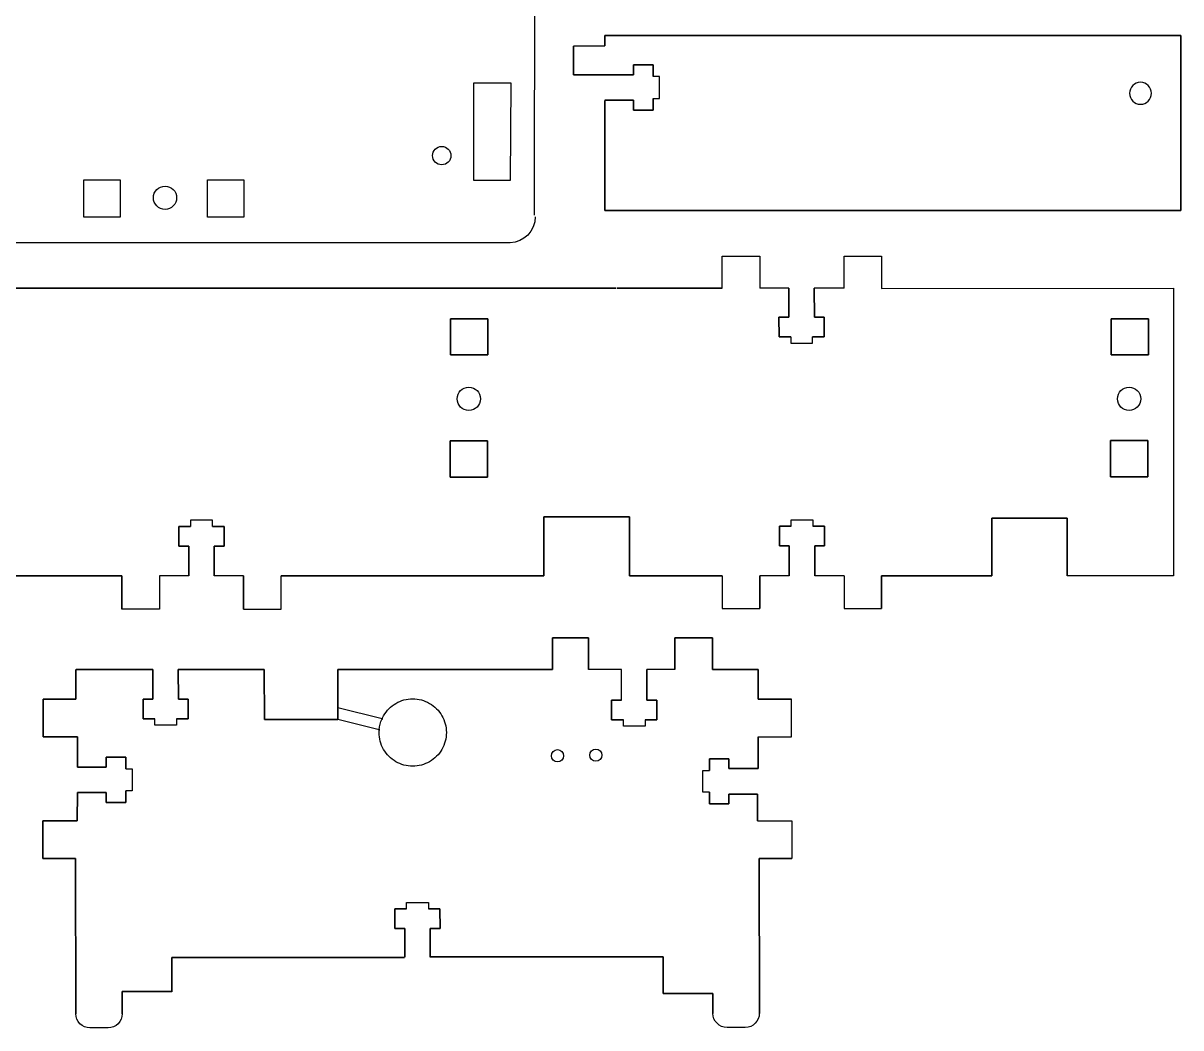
# Model space of a CAD drawing. Header units: inches. Extents: x 9 to 539, y -641 to -10.
# Drawn here: x 141.7 to 330.9, y -640.9 to -476.8 of the extents above; entities that cross this region are included whole.
import ezdxf

# ---------------------------------------------------------------- set-up
doc = ezdxf.new("R2010")
doc.units = ezdxf.units.IN
doc.header["$MEASUREMENT"] = 0
doc.layers.add('Layer 2', color=7, linetype='Continuous')

# ---------------------------------------------------------------- blocks, each defined once
blk = doc.blocks.new('block 6')
at = {"layer": 'Layer 2', "color": 250, "lineweight": 25, "true_color": 0x231f20}
for points in [[(103.42, -384.14), (103.42, -386.92)], [(151.66, -384.55), (157.58, -384.55)], [(151.66, -390.65), (151.66, -384.55)], [(157.58, -384.55), (157.58, -390.65)], [(171.84, -384.55), (177.76, -384.55)], [(171.84, -390.65), (171.84, -384.55)], [(177.76, -384.55), (177.76, -390.65)], [(157.58, -390.65), (151.66, -390.65)], [(177.76, -390.65), (171.84, -390.65)], [(215.25, -406.34), (215.32, -390.61)], [(215.32, -390.61), (221.32, -390.61)], [(221.32, -390.61), (221.25, -406.34)], [(107.41, -407.59), (107.41, -393.49)], [(107.41, -393.49), (113.41, -393.49)], [(113.41, -393.49), (113.41, -407.59)], [(221.25, -406.34), (215.25, -406.34)], [(113.41, -407.59), (107.41, -407.59)], [(21.38, -408.91), (17.29, -408.91)], [(59.46, -408.93), (17.29, -408.93)], [(99.17, -408.93), (59.64, -408.93)], [(17.51, -430.69), (17.51, -414.9)], [(17.51, -414.9), (23.35, -414.9)], [(23.35, -414.9), (23.35, -430.69)], [(23.35, -430.69), (17.51, -430.69)], [(17.51, -495.37), (17.51, -479.58)], [(17.51, -479.58), (23.35, -479.58)], [(23.35, -479.58), (23.35, -495.37)], [(107.41, -494.58), (107.41, -480.48)], [(107.41, -480.48), (113.41, -480.48)], [(113.41, -480.48), (113.41, -494.58)], [(215.38, -502.5), (215.38, -486.52)], [(215.38, -486.52), (221.42, -486.52)], [(221.42, -486.52), (221.35, -502.5)], [(23.35, -495.37), (17.51, -495.37)], [(113.41, -494.58), (107.41, -494.58)], [(53.56, -502.33), (59.48, -502.33)], [(53.56, -508.43), (53.56, -502.33)], [(59.48, -502.33), (59.48, -508.43)], [(73.74, -502.45), (79.66, -502.45)], [(73.74, -508.55), (73.74, -502.45)], [(79.66, -502.45), (79.66, -508.55)], [(151.69, -502.38), (157.61, -502.38)], [(151.69, -508.49), (151.69, -502.38)], [(157.61, -502.38), (157.61, -508.49)], [(171.87, -502.37), (177.79, -502.37)], [(171.87, -508.47), (171.87, -502.37)], [(177.79, -502.37), (177.79, -508.47)], [(221.35, -502.5), (215.38, -502.5)], [(59.48, -508.43), (53.56, -508.43)], [(79.66, -508.55), (73.74, -508.55)], [(157.61, -508.49), (151.69, -508.49)], [(177.79, -508.47), (171.87, -508.47)]]:
    blk.add_lwpolyline(points, dxfattribs=at)
for points, knots in [([(103.42, -385.28), (103.42, -384.15), (104.19, -381.28), (107.65, -381.1), (107.65, -381.1), (221.19, -381.1), (221.19, -381.1)], [0, 0, 0, 0, 1, 1, 1, 2, 2, 2, 2]), ([(221.19, -381.1), (223.53, -381.1), (225.42, -383), (225.42, -385.33), (225.42, -385.33), (225.23, -508.18), (225.23, -508.18)], [0, 0, 0, 0, 1, 1, 1, 2, 2, 2, 2]), ([(166.8, -387.48), (166.8, -386.43), (165.95, -385.58), (164.9, -385.58), (163.85, -385.58), (163, -386.43), (163, -387.48), (163, -388.53), (163.85, -389.38), (164.9, -389.38), (165.95, -389.38), (166.8, -388.53), (166.8, -387.48)], [0, 0, 0, 0, 1, 1, 1, 2, 2, 2, 3, 3, 3, 4, 4, 4, 4]), ([(17.29, -408.98), (14.95, -408.98), (13.05, -410.87), (13.05, -413.21), (13.05, -413.21), (13.05, -508.41), (13.05, -508.41)], [0, 0, 0, 0, 1, 1, 1, 2, 2, 2, 2]), ([(111.39, -446.48), (111.39, -445.43), (110.54, -444.58), (109.49, -444.58), (108.44, -444.58), (107.59, -445.43), (107.59, -446.48), (107.59, -447.53), (108.44, -448.38), (109.49, -448.38), (110.54, -448.38), (111.39, -447.53), (111.39, -446.48)], [0, 0, 0, 0, 1, 1, 1, 2, 2, 2, 3, 3, 3, 4, 4, 4, 4]), ([(220.29, -446.48), (220.29, -445.43), (219.44, -444.58), (218.39, -444.58), (217.34, -444.58), (216.49, -445.43), (216.49, -446.48), (216.49, -447.53), (217.34, -448.38), (218.39, -448.38), (219.44, -448.38), (220.29, -447.53), (220.29, -446.48)], [0, 0, 0, 0, 1, 1, 1, 2, 2, 2, 3, 3, 3, 4, 4, 4, 4]), ([(22.25, -455.14), (22.25, -454.09), (21.4, -453.24), (20.35, -453.24), (19.3, -453.24), (18.45, -454.09), (18.45, -455.14), (18.45, -456.19), (19.3, -457.04), (20.35, -457.04), (21.4, -457.04), (22.25, -456.19), (22.25, -455.14)], [0, 0, 0, 0, 1, 1, 1, 2, 2, 2, 3, 3, 3, 4, 4, 4, 4]), ([(68.7, -505.38), (68.7, -504.33), (67.85, -503.48), (66.8, -503.48), (65.75, -503.48), (64.9, -504.33), (64.9, -505.38), (64.9, -506.43), (65.75, -507.28), (66.8, -507.28), (67.85, -507.28), (68.7, -506.43), (68.7, -505.38)], [0, 0, 0, 0, 1, 1, 1, 2, 2, 2, 3, 3, 3, 4, 4, 4, 4]), ([(166.83, -505.31), (166.83, -504.26), (165.98, -503.41), (164.93, -503.41), (163.88, -503.41), (163.03, -504.26), (163.03, -505.31), (163.03, -506.36), (163.88, -507.21), (164.93, -507.21), (165.98, -507.21), (166.83, -506.36), (166.83, -505.31)], [0, 0, 0, 0, 1, 1, 1, 2, 2, 2, 3, 3, 3, 4, 4, 4, 4]), ([(225.42, -508.41), (225.42, -510.75), (223.53, -512.65), (221.31, -512.65), (221.31, -512.65), (99.25, -512.65), (99.25, -512.65), (99.25, -512.65), (99.07, -512.65), (99.07, -512.65), (99.07, -512.65), (17.41, -512.65), (17.41, -512.65), (14.95, -512.65), (13.05, -510.75), (13.05, -508.41)], [0, 0, 0, 0, 1, 1, 1, 2, 2, 2, 3, 3, 3, 4, 4, 4, 5, 5, 5, 5])]:
    blk.add_open_spline(points, degree=3, knots=knots, dxfattribs=at)
for points in [[(103.42, -385.28), (103.42, -385.28), (103.42, -404.67), (103.42, -404.67)], [(103.4, -404.62), (103.4, -405.76), (102.63, -408.62), (99.17, -408.8)], [(139.34, -436.73), (139.34, -434.58), (141.08, -432.84), (143.23, -432.84)], [(143.23, -432.84), (145.38, -432.84), (147.12, -434.58), (147.12, -436.73)], [(204.64, -436.73), (204.64, -434.58), (206.38, -432.84), (208.53, -432.84)], [(208.53, -432.84), (210.68, -432.84), (212.42, -434.58), (212.42, -436.73)], [(143.23, -440.62), (141.08, -440.62), (139.34, -438.88), (139.34, -436.73)], [(147.12, -436.73), (147.12, -438.88), (145.38, -440.62), (143.23, -440.62)], [(208.53, -440.62), (206.38, -440.62), (204.64, -438.88), (204.64, -436.73)], [(212.42, -436.73), (212.42, -438.88), (210.68, -440.62), (208.53, -440.62)], [(116.31, -498.43), (116.31, -497.61), (116.98, -496.93), (117.81, -496.93)], [(117.81, -496.93), (118.63, -496.93), (119.31, -497.61), (119.31, -498.43)], [(208.65, -498.43), (208.65, -497.61), (209.32, -496.93), (210.15, -496.93)], [(210.15, -496.93), (210.98, -496.93), (211.65, -497.61), (211.65, -498.43)], [(117.81, -499.93), (116.98, -499.93), (116.31, -499.26), (116.31, -498.43)], [(119.31, -498.43), (119.31, -499.26), (118.63, -499.93), (117.81, -499.93)], [(210.15, -499.93), (209.32, -499.93), (208.65, -499.26), (208.65, -498.43)], [(211.65, -498.43), (211.65, -499.26), (210.98, -499.93), (210.15, -499.93)]]:
    blk.add_open_spline(points, degree=3, dxfattribs=at)
blk = doc.blocks.new('block 85')
at = {"layer": 'Layer 2', "color": 250, "lineweight": 25, "true_color": 0x231f20}
blk.add_lwpolyline([(244.71, -489.08), (245.75, -489.08), (245.75, -487.36), (245.75, -485.53), (244.71, -485.53)], dxfattribs=at)
for points in [[(236.82, -480.49), (236.82, -480.49), (236.8, -478.79), (236.8, -478.79), (236.8, -478.79), (236.82, -480.49), (236.82, -480.49)], [(236.8, -478.79), (236.8, -478.79), (330.92, -478.79), (330.92, -478.79), (330.92, -478.79), (236.8, -478.79), (236.8, -478.79)], [(330.92, -478.79), (330.92, -478.79), (330.92, -487.76), (330.92, -487.76), (330.92, -487.76), (330.92, -478.79), (330.92, -478.79)], [(231.69, -480.54), (231.69, -480.54), (236.82, -480.49), (236.82, -480.49), (236.82, -480.49), (231.69, -480.54), (231.69, -480.54)], [(231.69, -485.22), (231.69, -485.22), (231.69, -480.54), (231.69, -480.54), (231.69, -480.54), (231.69, -485.22), (231.69, -485.22)], [(241.5, -483.62), (241.5, -483.62), (241.5, -485.23), (241.5, -485.23), (241.5, -485.23), (241.5, -483.62), (241.5, -483.62)], [(241.5, -483.62), (241.5, -483.62), (244.71, -483.62), (244.71, -483.62), (244.71, -483.62), (241.5, -483.62), (241.5, -483.62)], [(244.71, -483.62), (244.71, -483.62), (244.71, -485.53), (244.71, -485.53), (244.71, -485.53), (244.71, -483.62), (244.71, -483.62)], [(231.69, -485.22), (231.69, -485.22), (241.5, -485.23), (241.5, -485.23), (241.5, -485.23), (231.69, -485.22), (231.69, -485.22)], [(330.92, -487.41), (330.92, -487.41), (330.92, -507.38), (330.92, -507.38), (330.92, -507.38), (330.92, -487.41), (330.92, -487.41)], [(241.5, -489.39), (241.5, -489.39), (236.82, -489.39), (236.82, -489.39), (236.82, -489.39), (241.5, -489.39), (241.5, -489.39)], [(236.82, -507.38), (236.82, -507.38), (236.82, -489.4), (236.82, -489.4), (236.82, -489.4), (236.82, -507.38), (236.82, -507.38)], [(241.5, -489.39), (241.5, -489.39), (241.5, -491), (241.5, -491), (241.5, -491), (241.5, -489.39), (241.5, -489.39)], [(244.71, -489.08), (244.71, -489.08), (244.71, -491), (244.71, -491), (244.71, -491), (244.71, -489.08), (244.71, -489.08)], [(244.71, -491), (244.71, -491), (241.5, -491), (241.5, -491), (241.5, -491), (244.71, -491), (244.71, -491)], [(285.63, -507.38), (285.63, -507.38), (236.8, -507.38), (236.8, -507.38), (236.8, -507.38), (285.63, -507.38), (285.63, -507.38)], [(330.92, -507.38), (330.92, -507.38), (285.46, -507.38), (285.46, -507.38), (285.46, -507.38), (330.92, -507.38), (330.92, -507.38)]]:
    blk.add_open_spline(points, degree=3, knots=[0, 0, 0, 0, 1, 1, 1, 2, 2, 2, 2], dxfattribs=at)
for points in [[(324.32, -486.45), (323.33, -486.45), (322.52, -487.26), (322.52, -488.25)], [(326.12, -488.25), (326.12, -487.26), (325.32, -486.45), (324.32, -486.45)], [(322.52, -488.25), (322.52, -489.25), (323.33, -490.05), (324.32, -490.05)], [(324.32, -490.05), (325.32, -490.05), (326.12, -489.25), (326.12, -488.25)]]:
    blk.add_open_spline(points, degree=3, dxfattribs=at)
blk = doc.blocks.new('block 86')
at = {"layer": 'Layer 2', "color": 250, "lineweight": 25, "true_color": 0x231f20}
for points in [[(255.98, -520.1), (255.98, -514.84), (262.11, -514.84), (262.11, -520.1)], [(275.89, -520.1), (275.89, -514.84), (282.02, -514.84), (282.02, -520.12)], [(266.86, -520.1), (262.11, -520.1)], [(275.89, -520.1), (271.02, -520.1)], [(282.02, -520.12), (329.71, -520.09), (329.71, -567.1), (312.35, -567.1)], [(267.16, -528.02), (267.16, -529.07), (268.99, -529.07), (270.72, -529.07), (270.72, -528.02)], [(172.67, -559.03), (172.67, -557.98), (169.11, -557.98), (169.11, -559.03)], [(267.24, -558.96), (267.24, -557.91), (268.97, -557.91), (270.8, -557.91), (270.8, -558.96)], [(164, -567.1), (164, -572.5), (157.87, -572.5)], [(168.81, -567.1), (164, -567.1)], [(177.77, -572.5), (177.77, -567.1), (172.97, -567.1)], [(255.99, -567.1), (255.99, -572.43), (262.12, -572.43)], [(266.94, -567.1), (262.12, -567.1), (262.12, -572.43)], [(275.89, -567.1), (271.1, -567.1)], [(275.89, -567.1), (275.89, -572.43), (282.02, -572.43)]]:
    blk.add_lwpolyline(points, dxfattribs=at)
for points, knots in [([(117.15, -520.1), (117.15, -520.1), (117.15, -520.16), (117.15, -520.16), (117.15, -520.16), (117.15, -520.1), (117.15, -520.1)], [0, 0, 0, 0, 1, 1, 1, 2, 2, 2, 2]), ([(159.85, -520.1), (159.85, -520.1), (117.15, -520.1), (117.15, -520.1), (117.15, -520.1), (159.85, -520.1), (159.85, -520.1)], [0, 0, 0, 0, 1, 1, 1, 2, 2, 2, 2]), ([(117.15, -520.16), (117.15, -520.16), (117.15, -567.1), (117.15, -567.1), (117.15, -567.1), (117.15, -520.16), (117.15, -520.16)], [0, 0, 0, 0, 1, 1, 1, 2, 2, 2, 2]), ([(238.65, -520.1), (238.65, -520.1), (159.85, -520.1), (159.85, -520.1), (159.85, -520.1), (238.65, -520.1), (238.65, -520.1)], [0, 0, 0, 0, 1, 1, 1, 2, 2, 2, 2]), ([(238.82, -520.1), (238.82, -520.1), (255.98, -520.1), (255.98, -520.1), (255.98, -520.1), (238.82, -520.1), (238.82, -520.1)], [0, 0, 0, 0, 1, 1, 1, 2, 2, 2, 2]), ([(266.86, -524.82), (266.86, -524.82), (266.86, -520.08), (266.86, -520.08), (266.86, -520.08), (266.86, -524.82), (266.86, -524.82)], [0, 0, 0, 0, 1, 1, 1, 2, 2, 2, 2]), ([(271.03, -524.82), (271.03, -524.82), (271.02, -520.08), (271.02, -520.08), (271.02, -520.08), (271.03, -524.82), (271.03, -524.82)], [0, 0, 0, 0, 1, 1, 1, 2, 2, 2, 2]), ([(121.51, -525.08), (121.51, -525.08), (121.51, -531), (121.51, -531), (121.51, -531), (121.51, -525.08), (121.51, -525.08)], [0, 0, 0, 0, 1, 1, 1, 2, 2, 2, 2]), ([(127.61, -525.08), (127.61, -525.08), (121.51, -525.08), (121.51, -525.08), (121.51, -525.08), (127.61, -525.08), (127.61, -525.08)], [0, 0, 0, 0, 1, 1, 1, 2, 2, 2, 2]), ([(127.61, -531), (127.61, -531), (127.61, -525.08), (127.61, -525.08), (127.61, -525.08), (127.61, -531), (127.61, -531)], [0, 0, 0, 0, 1, 1, 1, 2, 2, 2, 2]), ([(211.6, -525.08), (211.6, -525.08), (211.6, -531), (211.6, -531), (211.6, -531), (211.6, -525.08), (211.6, -525.08)], [0, 0, 0, 0, 1, 1, 1, 2, 2, 2, 2]), ([(217.7, -525.08), (217.7, -525.08), (211.6, -525.08), (211.6, -525.08), (211.6, -525.08), (217.7, -525.08), (217.7, -525.08)], [0, 0, 0, 0, 1, 1, 1, 2, 2, 2, 2]), ([(217.7, -531), (217.7, -531), (217.7, -525.08), (217.7, -525.08), (217.7, -525.08), (217.7, -531), (217.7, -531)], [0, 0, 0, 0, 1, 1, 1, 2, 2, 2, 2]), ([(265.25, -524.82), (265.25, -524.82), (266.86, -524.82), (266.86, -524.82), (266.86, -524.82), (265.25, -524.82), (265.25, -524.82)], [0, 0, 0, 0, 1, 1, 1, 2, 2, 2, 2]), ([(265.25, -524.82), (265.25, -524.82), (265.26, -528.02), (265.26, -528.02), (265.26, -528.02), (265.25, -524.82), (265.25, -524.82)], [0, 0, 0, 0, 1, 1, 1, 2, 2, 2, 2]), ([(271.03, -524.82), (271.03, -524.82), (272.63, -524.82), (272.63, -524.82), (272.63, -524.82), (271.03, -524.82), (271.03, -524.82)], [0, 0, 0, 0, 1, 1, 1, 2, 2, 2, 2]), ([(272.63, -528.02), (272.63, -528.02), (272.63, -524.82), (272.63, -524.82), (272.63, -524.82), (272.63, -528.02), (272.63, -528.02)], [0, 0, 0, 0, 1, 1, 1, 2, 2, 2, 2]), ([(319.54, -525.08), (319.54, -525.08), (319.54, -531), (319.54, -531), (319.54, -531), (319.54, -525.08), (319.54, -525.08)], [0, 0, 0, 0, 1, 1, 1, 2, 2, 2, 2]), ([(325.64, -525.08), (325.64, -525.08), (319.54, -525.08), (319.54, -525.08), (319.54, -525.08), (325.64, -525.08), (325.64, -525.08)], [0, 0, 0, 0, 1, 1, 1, 2, 2, 2, 2]), ([(325.64, -531), (325.64, -531), (325.64, -525.08), (325.64, -525.08), (325.64, -525.08), (325.64, -531), (325.64, -531)], [0, 0, 0, 0, 1, 1, 1, 2, 2, 2, 2]), ([(265.26, -528.02), (265.26, -528.02), (267.16, -528.02), (267.16, -528.02), (267.16, -528.02), (265.26, -528.02), (265.26, -528.02)], [0, 0, 0, 0, 1, 1, 1, 2, 2, 2, 2]), ([(270.72, -528.02), (270.72, -528.02), (272.63, -528.02), (272.63, -528.02), (272.63, -528.02), (270.72, -528.02), (270.72, -528.02)], [0, 0, 0, 0, 1, 1, 1, 2, 2, 2, 2]), ([(121.51, -531), (121.51, -531), (127.61, -531), (127.61, -531), (127.61, -531), (121.51, -531), (121.51, -531)], [0, 0, 0, 0, 1, 1, 1, 2, 2, 2, 2]), ([(211.6, -531), (211.6, -531), (217.7, -531), (217.7, -531), (217.7, -531), (211.6, -531), (211.6, -531)], [0, 0, 0, 0, 1, 1, 1, 2, 2, 2, 2]), ([(319.54, -531), (319.54, -531), (325.64, -531), (325.64, -531), (325.64, -531), (319.54, -531), (319.54, -531)], [0, 0, 0, 0, 1, 1, 1, 2, 2, 2, 2]), ([(124.41, -540.06), (125.46, -540.06), (126.31, -539.21), (126.31, -538.16), (126.31, -537.11), (125.46, -536.26), (124.41, -536.26), (123.36, -536.26), (122.51, -537.11), (122.51, -538.16), (122.51, -539.21), (123.36, -540.06), (124.41, -540.06)], [0, 0, 0, 0, 1, 1, 1, 2, 2, 2, 3, 3, 3, 4, 4, 4, 4]), ([(214.57, -540.06), (215.62, -540.06), (216.47, -539.21), (216.47, -538.16), (216.47, -537.11), (215.62, -536.26), (214.57, -536.26), (213.52, -536.26), (212.67, -537.11), (212.67, -538.16), (212.67, -539.21), (213.52, -540.06), (214.57, -540.06)], [0, 0, 0, 0, 1, 1, 1, 2, 2, 2, 3, 3, 3, 4, 4, 4, 4]), ([(322.46, -540.06), (323.51, -540.06), (324.36, -539.21), (324.36, -538.16), (324.36, -537.11), (323.51, -536.26), (322.46, -536.26), (321.41, -536.26), (320.56, -537.11), (320.56, -538.16), (320.56, -539.21), (321.41, -540.06), (322.46, -540.06)], [0, 0, 0, 0, 1, 1, 1, 2, 2, 2, 3, 3, 3, 4, 4, 4, 4]), ([(121.51, -544.96), (121.51, -544.96), (121.51, -550.89), (121.51, -550.89), (121.51, -550.89), (121.51, -544.96), (121.51, -544.96)], [0, 0, 0, 0, 1, 1, 1, 2, 2, 2, 2]), ([(127.61, -544.96), (127.61, -544.96), (121.51, -544.96), (121.51, -544.96), (121.51, -544.96), (127.61, -544.96), (127.61, -544.96)], [0, 0, 0, 0, 1, 1, 1, 2, 2, 2, 2]), ([(127.61, -550.89), (127.61, -550.89), (127.61, -544.96), (127.61, -544.96), (127.61, -544.96), (127.61, -550.89), (127.61, -550.89)], [0, 0, 0, 0, 1, 1, 1, 2, 2, 2, 2]), ([(211.53, -545.04), (211.53, -545.04), (211.53, -550.96), (211.53, -550.96), (211.53, -550.96), (211.53, -545.04), (211.53, -545.04)], [0, 0, 0, 0, 1, 1, 1, 2, 2, 2, 2]), ([(217.63, -545.04), (217.63, -545.04), (211.53, -545.04), (211.53, -545.04), (211.53, -545.04), (217.63, -545.04), (217.63, -545.04)], [0, 0, 0, 0, 1, 1, 1, 2, 2, 2, 2]), ([(217.63, -550.96), (217.63, -550.96), (217.63, -545.04), (217.63, -545.04), (217.63, -545.04), (217.63, -550.96), (217.63, -550.96)], [0, 0, 0, 0, 1, 1, 1, 2, 2, 2, 2]), ([(319.42, -544.97), (319.42, -544.97), (319.42, -550.89), (319.42, -550.89), (319.42, -550.89), (319.42, -544.97), (319.42, -544.97)], [0, 0, 0, 0, 1, 1, 1, 2, 2, 2, 2]), ([(325.52, -544.97), (325.52, -544.97), (319.42, -544.97), (319.42, -544.97), (319.42, -544.97), (325.52, -544.97), (325.52, -544.97)], [0, 0, 0, 0, 1, 1, 1, 2, 2, 2, 2]), ([(325.52, -550.89), (325.52, -550.89), (325.52, -544.97), (325.52, -544.97), (325.52, -544.97), (325.52, -550.89), (325.52, -550.89)], [0, 0, 0, 0, 1, 1, 1, 2, 2, 2, 2]), ([(121.51, -550.89), (121.51, -550.89), (127.61, -550.89), (127.61, -550.89), (127.61, -550.89), (121.51, -550.89), (121.51, -550.89)], [0, 0, 0, 0, 1, 1, 1, 2, 2, 2, 2]), ([(211.53, -550.96), (211.53, -550.96), (217.63, -550.96), (217.63, -550.96), (217.63, -550.96), (211.53, -550.96), (211.53, -550.96)], [0, 0, 0, 0, 1, 1, 1, 2, 2, 2, 2]), ([(319.42, -550.89), (319.42, -550.89), (325.52, -550.89), (325.52, -550.89), (325.52, -550.89), (319.42, -550.89), (319.42, -550.89)], [0, 0, 0, 0, 1, 1, 1, 2, 2, 2, 2]), ([(240.84, -557.45), (240.84, -557.45), (226.81, -557.45), (226.81, -557.45), (226.81, -557.45), (240.84, -557.45), (240.84, -557.45)], [0, 0, 0, 0, 1, 1, 1, 2, 2, 2, 2]), ([(226.81, -557.45), (226.81, -557.45), (226.81, -567.1), (226.81, -567.1), (226.81, -567.1), (226.81, -557.45), (226.81, -557.45)], [0, 0, 0, 0, 1, 1, 1, 2, 2, 2, 2]), ([(240.84, -567.1), (240.84, -567.1), (240.84, -557.45), (240.84, -557.45), (240.84, -557.45), (240.84, -567.1), (240.84, -567.1)], [0, 0, 0, 0, 1, 1, 1, 2, 2, 2, 2]), ([(312.35, -557.64), (312.35, -557.64), (300.05, -557.64), (300.05, -557.64), (300.05, -557.64), (312.35, -557.64), (312.35, -557.64)], [0, 0, 0, 0, 1, 1, 1, 2, 2, 2, 2]), ([(300.05, -557.64), (300.05, -557.64), (300.05, -567.1), (300.05, -567.1), (300.05, -567.1), (300.05, -557.64), (300.05, -557.64)], [0, 0, 0, 0, 1, 1, 1, 2, 2, 2, 2]), ([(312.35, -567.1), (312.35, -567.1), (312.35, -557.64), (312.35, -557.64), (312.35, -557.64), (312.35, -567.1), (312.35, -567.1)], [0, 0, 0, 0, 1, 1, 1, 2, 2, 2, 2]), ([(167.19, -559.03), (167.19, -559.03), (167.2, -562.24), (167.2, -562.24), (167.2, -562.24), (167.19, -559.03), (167.19, -559.03)], [0, 0, 0, 0, 1, 1, 1, 2, 2, 2, 2]), ([(169.11, -559.03), (169.11, -559.03), (167.2, -559.03), (167.2, -559.03), (167.2, -559.03), (169.11, -559.03), (169.11, -559.03)], [0, 0, 0, 0, 1, 1, 1, 2, 2, 2, 2]), ([(174.57, -559.03), (174.57, -559.03), (172.67, -559.03), (172.67, -559.03), (172.67, -559.03), (174.57, -559.03), (174.57, -559.03)], [0, 0, 0, 0, 1, 1, 1, 2, 2, 2, 2]), ([(174.58, -562.23), (174.58, -562.23), (174.57, -559.03), (174.57, -559.03), (174.57, -559.03), (174.58, -562.23), (174.58, -562.23)], [0, 0, 0, 0, 1, 1, 1, 2, 2, 2, 2]), ([(267.24, -558.96), (267.24, -558.96), (265.33, -558.96), (265.33, -558.96), (265.33, -558.96), (267.24, -558.96), (267.24, -558.96)], [0, 0, 0, 0, 1, 1, 1, 2, 2, 2, 2]), ([(265.33, -558.96), (265.33, -558.96), (265.33, -562.16), (265.33, -562.16), (265.33, -562.16), (265.33, -558.96), (265.33, -558.96)], [0, 0, 0, 0, 1, 1, 1, 2, 2, 2, 2]), ([(272.7, -558.96), (272.7, -558.96), (270.8, -558.96), (270.8, -558.96), (270.8, -558.96), (272.7, -558.96), (272.7, -558.96)], [0, 0, 0, 0, 1, 1, 1, 2, 2, 2, 2]), ([(272.71, -562.16), (272.71, -562.16), (272.7, -558.96), (272.7, -558.96), (272.7, -558.96), (272.71, -562.16), (272.71, -562.16)], [0, 0, 0, 0, 1, 1, 1, 2, 2, 2, 2]), ([(168.8, -562.23), (168.8, -562.23), (167.2, -562.23), (167.2, -562.23), (167.2, -562.23), (168.8, -562.23), (168.8, -562.23)], [0, 0, 0, 0, 1, 1, 1, 2, 2, 2, 2]), ([(168.8, -562.23), (168.8, -562.23), (168.81, -567.1), (168.81, -567.1), (168.81, -567.1), (168.8, -562.23), (168.8, -562.23)], [0, 0, 0, 0, 1, 1, 1, 2, 2, 2, 2]), ([(172.97, -562.23), (172.97, -562.23), (172.97, -567.1), (172.97, -567.1), (172.97, -567.1), (172.97, -562.23), (172.97, -562.23)], [0, 0, 0, 0, 1, 1, 1, 2, 2, 2, 2]), ([(174.58, -562.23), (174.58, -562.23), (172.97, -562.23), (172.97, -562.23), (172.97, -562.23), (174.58, -562.23), (174.58, -562.23)], [0, 0, 0, 0, 1, 1, 1, 2, 2, 2, 2]), ([(266.94, -562.16), (266.94, -562.16), (265.33, -562.16), (265.33, -562.16), (265.33, -562.16), (266.94, -562.16), (266.94, -562.16)], [0, 0, 0, 0, 1, 1, 1, 2, 2, 2, 2]), ([(266.93, -562.16), (266.93, -562.16), (266.94, -567.1), (266.94, -567.1), (266.94, -567.1), (266.93, -562.16), (266.93, -562.16), (266.93, -562.16), (266.93, -562.16), (266.93, -562.16)], [0, 0, 0, 0, 1, 1, 1, 2, 2, 2, 3, 3, 3, 3]), ([(271.1, -562.16), (271.1, -562.16), (271.1, -567.1), (271.1, -567.1), (271.1, -567.1), (271.1, -562.16), (271.1, -562.16), (271.1, -562.16), (271.1, -562.16), (271.1, -562.16)], [0, 0, 0, 0, 1, 1, 1, 2, 2, 2, 3, 3, 3, 3]), ([(272.71, -562.16), (272.71, -562.16), (271.1, -562.16), (271.1, -562.16), (271.1, -562.16), (272.71, -562.16), (272.71, -562.16)], [0, 0, 0, 0, 1, 1, 1, 2, 2, 2, 2]), ([(117.15, -567.1), (117.15, -567.1), (157.87, -567.1), (157.87, -567.1), (157.87, -567.1), (117.15, -567.1), (117.15, -567.1)], [0, 0, 0, 0, 1, 1, 1, 2, 2, 2, 2]), ([(157.87, -567.1), (157.87, -567.1), (157.87, -572.51), (157.87, -572.51), (157.87, -572.51), (157.87, -567.1), (157.87, -567.1)], [0, 0, 0, 0, 1, 1, 1, 2, 2, 2, 2]), ([(177.77, -567.1), (177.77, -567.1), (177.77, -572.51), (177.77, -572.51), (177.77, -572.51), (177.77, -567.1), (177.77, -567.1)], [0, 0, 0, 0, 1, 1, 1, 2, 2, 2, 2]), ([(177.77, -572.51), (177.77, -572.51), (183.9, -572.51), (183.9, -572.51), (183.9, -572.51), (183.9, -567.1), (183.9, -567.1)], [0, 0, 0, 0, 1, 1, 1, 2, 2, 2, 2]), ([(226.81, -567.1), (226.81, -567.1), (183.89, -567.1), (183.89, -567.1), (183.89, -567.1), (226.81, -567.1), (226.81, -567.1)], [0, 0, 0, 0, 1, 1, 1, 2, 2, 2, 2]), ([(255.99, -567.1), (255.99, -567.1), (240.84, -567.1), (240.84, -567.1), (240.84, -567.1), (255.99, -567.1), (255.99, -567.1)], [0, 0, 0, 0, 1, 1, 1, 2, 2, 2, 2]), ([(262.12, -567.1), (262.12, -567.1), (262.12, -572.43), (262.12, -572.43), (262.12, -572.43), (262.12, -567.1), (262.12, -567.1)], [0, 0, 0, 0, 1, 1, 1, 2, 2, 2, 2]), ([(300.05, -567.1), (300.05, -567.1), (282.02, -567.1), (282.02, -567.1), (282.02, -567.1), (300.05, -567.1), (300.05, -567.1)], [0, 0, 0, 0, 1, 1, 1, 2, 2, 2, 2]), ([(282.02, -567.1), (282.02, -567.1), (282.02, -572.43), (282.02, -572.43), (282.02, -572.43), (282.02, -567.1), (282.02, -567.1)], [0, 0, 0, 0, 1, 1, 1, 2, 2, 2, 2])]:
    blk.add_open_spline(points, degree=3, knots=knots, dxfattribs=at)
blk = doc.blocks.new('block 87')
at = {"layer": 'Layer 2', "color": 250, "lineweight": 25, "true_color": 0x231f20}
for points in [[(239.51, -582.37), (234.1, -582.37), (234.11, -577.19), (228.22, -577.19), (228.22, -582.37), (193.15, -582.37)], [(181.16, -590.53), (181.15, -582.37), (181.15, -582.37), (181.16, -590.53)], [(239.82, -590.6), (237.92, -590.6), (237.91, -587.39), (239.52, -587.39), (239.51, -582.37)], [(248.25, -582.37), (243.68, -582.37)], [(261.86, -593.36), (267.32, -593.36), (267.32, -587.23)], [(166.8, -590.43), (166.8, -591.48), (165.08, -591.48), (163.25, -591.48), (163.25, -590.43)], [(193.15, -590.53), (186.24, -590.53), (185.18, -590.53), (181.16, -590.53), (193.15, -590.53)], [(243.38, -590.6), (243.38, -591.65), (241.65, -591.65), (239.82, -591.65), (239.82, -590.6)], [(200.02, -592.26), (200.02, -592.26)], [(158.5, -598.63), (159.55, -598.63), (159.55, -600.35), (159.55, -602.18), (158.5, -602.18)], [(253.87, -602.44), (252.82, -602.44), (252.82, -600.71), (252.82, -598.88), (253.87, -598.88)], [(261.76, -607.13), (267.37, -607.13), (267.37, -613.26)], [(204.4, -621.5), (204.4, -620.45), (206.13, -620.45), (207.96, -620.45), (207.96, -621.5)], [(204.06, -629.41), (186.3, -629.41), (185.07, -629.41), (166.05, -629.41), (204.06, -629.41)], [(246.34, -629.33), (229.1, -629.33), (228.04, -629.33), (208.26, -629.33), (246.34, -629.33)]]:
    blk.add_lwpolyline(points, dxfattribs=at)
for points, knots in [([(228.22, -582.37), (228.22, -582.37), (228.22, -577.19), (228.22, -577.19), (228.22, -577.19), (228.22, -582.37), (228.22, -582.37)], [0, 0, 0, 0, 1, 1, 1, 2, 2, 2, 2]), ([(228.22, -577.19), (228.22, -577.19), (234.11, -577.19), (234.11, -577.19), (234.11, -577.19), (228.22, -577.19), (228.22, -577.19)], [0, 0, 0, 0, 1, 1, 1, 2, 2, 2, 2]), ([(234.11, -577.19), (234.11, -577.19), (234.1, -582.37), (234.1, -582.37), (234.1, -582.37), (234.11, -577.19), (234.11, -577.19)], [0, 0, 0, 0, 1, 1, 1, 2, 2, 2, 2]), ([(248.25, -582.37), (248.25, -582.37), (248.25, -577.19), (248.25, -577.19), (248.25, -577.19), (248.25, -582.37), (248.25, -582.37)], [0, 0, 0, 0, 1, 1, 1, 2, 2, 2, 2]), ([(248.25, -577.19), (248.25, -577.19), (254.38, -577.19), (254.38, -577.19), (254.38, -577.19), (248.25, -577.19), (248.25, -577.19)], [0, 0, 0, 0, 1, 1, 1, 2, 2, 2, 2]), ([(254.38, -577.19), (254.38, -577.19), (254.38, -582.37), (254.38, -582.37), (254.38, -582.37), (254.38, -577.19), (254.38, -577.19)], [0, 0, 0, 0, 1, 1, 1, 2, 2, 2, 2]), ([(150.36, -587.23), (150.36, -587.23), (150.34, -582.37), (150.34, -582.37), (150.34, -582.37), (150.36, -587.23), (150.36, -587.23)], [0, 0, 0, 0, 1, 1, 1, 2, 2, 2, 2]), ([(150.43, -582.37), (150.43, -582.37), (162.94, -582.37), (162.94, -582.37), (162.94, -582.37), (150.43, -582.37), (150.43, -582.37)], [0, 0, 0, 0, 1, 1, 1, 2, 2, 2, 2]), ([(162.94, -582.37), (162.94, -582.37), (162.95, -587.23), (162.95, -587.23), (162.95, -587.23), (162.94, -582.37), (162.94, -582.37)], [0, 0, 0, 0, 1, 1, 1, 2, 2, 2, 2]), ([(167.1, -582.37), (167.1, -582.37), (167.11, -587.23), (167.11, -587.23), (167.11, -587.23), (167.1, -582.37), (167.1, -582.37)], [0, 0, 0, 0, 1, 1, 1, 2, 2, 2, 2]), ([(167.1, -582.37), (167.1, -582.37), (181.15, -582.37), (181.15, -582.37), (181.15, -582.37), (167.1, -582.37), (167.1, -582.37)], [0, 0, 0, 0, 1, 1, 1, 2, 2, 2, 2]), ([(193.15, -582.37), (193.15, -582.37), (193.15, -582.37), (193.15, -582.37), (193.15, -582.37), (193.15, -590.53), (193.15, -590.53), (193.15, -590.53), (193.15, -582.37), (193.15, -582.37)], [0, 0, 0, 0, 1, 1, 1, 2, 2, 2, 3, 3, 3, 3]), ([(228.22, -582.37), (228.22, -582.37), (193.15, -582.37), (193.15, -582.37), (193.15, -582.37), (228.22, -582.37), (228.22, -582.37)], [0, 0, 0, 0, 1, 1, 1, 2, 2, 2, 2]), ([(243.68, -582.37), (243.68, -582.37), (243.68, -587.39), (243.68, -587.39), (243.68, -587.39), (243.68, -582.37), (243.68, -582.37)], [0, 0, 0, 0, 1, 1, 1, 2, 2, 2, 2]), ([(254.38, -582.37), (254.38, -582.37), (261.86, -582.37), (261.86, -582.37), (261.86, -582.37), (254.38, -582.37), (254.38, -582.37)], [0, 0, 0, 0, 1, 1, 1, 2, 2, 2, 2]), ([(261.86, -587.23), (261.86, -587.23), (261.86, -582.37), (261.86, -582.37), (261.86, -582.37), (261.86, -587.23), (261.86, -587.23)], [0, 0, 0, 0, 1, 1, 1, 2, 2, 2, 2]), ([(145, -593.36), (145, -593.36), (145, -587.23), (145, -587.23), (145, -587.23), (145, -593.36), (145, -593.36)], [0, 0, 0, 0, 1, 1, 1, 2, 2, 2, 2]), ([(145, -587.23), (145, -587.23), (150.36, -587.23), (150.36, -587.23), (150.36, -587.23), (145, -587.23), (145, -587.23)], [0, 0, 0, 0, 1, 1, 1, 2, 2, 2, 2]), ([(161.34, -587.23), (161.34, -587.23), (162.95, -587.23), (162.95, -587.23), (162.95, -587.23), (161.34, -587.23), (161.34, -587.23)], [0, 0, 0, 0, 1, 1, 1, 2, 2, 2, 2]), ([(161.34, -587.23), (161.34, -587.23), (161.34, -590.43), (161.34, -590.43), (161.34, -590.43), (161.34, -587.23), (161.34, -587.23)], [0, 0, 0, 0, 1, 1, 1, 2, 2, 2, 2]), ([(167.11, -587.23), (167.11, -587.23), (168.71, -587.23), (168.71, -587.23), (168.71, -587.23), (167.11, -587.23), (167.11, -587.23)], [0, 0, 0, 0, 1, 1, 1, 2, 2, 2, 2]), ([(168.72, -590.43), (168.72, -590.43), (168.71, -587.23), (168.71, -587.23), (168.71, -587.23), (168.72, -590.43), (168.72, -590.43)], [0, 0, 0, 0, 1, 1, 1, 2, 2, 2, 2]), ([(237.91, -587.39), (237.91, -587.39), (239.52, -587.39), (239.52, -587.39), (239.52, -587.39), (237.91, -587.39), (237.91, -587.39)], [0, 0, 0, 0, 1, 1, 1, 2, 2, 2, 2]), ([(237.91, -587.39), (237.91, -587.39), (237.91, -590.6), (237.91, -590.6), (237.91, -590.6), (237.91, -587.39), (237.91, -587.39)], [0, 0, 0, 0, 1, 1, 1, 2, 2, 2, 2]), ([(243.68, -587.39), (243.68, -587.39), (245.29, -587.39), (245.29, -587.39), (245.29, -587.39), (243.68, -587.39), (243.68, -587.39)], [0, 0, 0, 0, 1, 1, 1, 2, 2, 2, 2]), ([(245.29, -590.6), (245.29, -590.6), (245.29, -587.39), (245.29, -587.39), (245.29, -587.39), (245.29, -590.6), (245.29, -590.6)], [0, 0, 0, 0, 1, 1, 1, 2, 2, 2, 2]), ([(261.86, -587.23), (261.86, -587.23), (267.32, -587.23), (267.32, -587.23), (267.32, -587.23), (261.86, -587.23), (261.86, -587.23)], [0, 0, 0, 0, 1, 1, 1, 2, 2, 2, 2]), ([(200.39, -590.42), (200.39, -590.42), (200.5, -590.45), (200.5, -590.45), (200.5, -590.45), (200.39, -590.42), (200.39, -590.42), (200.39, -590.42), (193.18, -588.62), (193.18, -588.62)], [0, 0, 0, 0, 1, 1, 1, 2, 2, 2, 3, 3, 3, 3]), ([(199.9, -592.67), (199.9, -592.53), (199.91, -592.38), (199.92, -592.24), (199.97, -591.61), (200.13, -591), (200.39, -590.42), (200.46, -590.25), (200.55, -590.09), (200.64, -589.93)], [0, 0, 0, 0, 1, 1, 1, 2, 2, 2, 3, 3, 3, 3]), ([(161.34, -590.43), (161.34, -590.43), (163.25, -590.43), (163.25, -590.43), (163.25, -590.43), (161.34, -590.43), (161.34, -590.43)], [0, 0, 0, 0, 1, 1, 1, 2, 2, 2, 2]), ([(166.8, -590.43), (166.8, -590.43), (168.72, -590.43), (168.72, -590.43), (168.72, -590.43), (166.8, -590.43), (166.8, -590.43)], [0, 0, 0, 0, 1, 1, 1, 2, 2, 2, 2]), ([(199.92, -592.24), (199.92, -592.24), (200.02, -592.26), (200.02, -592.26), (200.02, -592.26), (199.92, -592.24), (199.92, -592.24), (199.92, -592.24), (193.15, -590.53), (193.15, -590.53)], [0, 0, 0, 0, 1, 1, 1, 2, 2, 2, 3, 3, 3, 3]), ([(237.91, -590.6), (237.91, -590.6), (239.82, -590.6), (239.82, -590.6), (239.82, -590.6), (237.91, -590.6), (237.91, -590.6)], [0, 0, 0, 0, 1, 1, 1, 2, 2, 2, 2]), ([(243.38, -590.6), (243.38, -590.6), (245.29, -590.6), (245.29, -590.6), (245.29, -590.6), (243.38, -590.6), (243.38, -590.6)], [0, 0, 0, 0, 1, 1, 1, 2, 2, 2, 2]), ([(150.61, -593.36), (150.61, -593.36), (145, -593.36), (145, -593.36), (145, -593.36), (150.61, -593.36), (150.61, -593.36)], [0, 0, 0, 0, 1, 1, 1, 2, 2, 2, 2]), ([(150.61, -598.32), (150.61, -598.32), (150.61, -593.36), (150.61, -593.36), (150.61, -593.36), (150.61, -598.32), (150.61, -598.32)], [0, 0, 0, 0, 1, 1, 1, 2, 2, 2, 2]), ([(261.86, -598.58), (261.86, -598.58), (261.86, -593.36), (261.86, -593.36), (261.86, -593.36), (261.86, -598.58), (261.86, -598.58)], [0, 0, 0, 0, 1, 1, 1, 2, 2, 2, 2]), ([(229.06, -597.47), (229.61, -597.47), (230.06, -597.02), (230.06, -596.47), (230.06, -595.92), (229.61, -595.47), (229.06, -595.47), (228.51, -595.47), (228.06, -595.92), (228.06, -596.47), (228.06, -597.02), (228.51, -597.47), (229.06, -597.47)], [0, 0, 0, 0, 1, 1, 1, 2, 2, 2, 3, 3, 3, 4, 4, 4, 4]), ([(235.32, -597.38), (235.87, -597.38), (236.32, -596.94), (236.32, -596.38), (236.32, -595.83), (235.87, -595.38), (235.32, -595.38), (234.76, -595.38), (234.32, -595.83), (234.32, -596.38), (234.32, -596.94), (234.76, -597.38), (235.32, -597.38)], [0, 0, 0, 0, 1, 1, 1, 2, 2, 2, 3, 3, 3, 4, 4, 4, 4]), ([(158.5, -596.71), (158.5, -596.71), (155.29, -596.71), (155.29, -596.71), (155.29, -596.71), (158.5, -596.71), (158.5, -596.71)], [0, 0, 0, 0, 1, 1, 1, 2, 2, 2, 2]), ([(155.29, -598.32), (155.29, -598.32), (155.29, -596.72), (155.29, -596.72), (155.29, -596.72), (155.29, -598.32), (155.29, -598.32)], [0, 0, 0, 0, 1, 1, 1, 2, 2, 2, 2]), ([(158.5, -598.63), (158.5, -598.63), (158.5, -596.71), (158.5, -596.71), (158.5, -596.71), (158.5, -598.63), (158.5, -598.63)], [0, 0, 0, 0, 1, 1, 1, 2, 2, 2, 2]), ([(257.07, -596.97), (257.07, -596.97), (253.87, -596.98), (253.87, -596.98), (253.87, -596.98), (257.07, -596.97), (257.07, -596.97)], [0, 0, 0, 0, 1, 1, 1, 2, 2, 2, 2]), ([(253.87, -596.98), (253.87, -596.98), (253.87, -598.88), (253.87, -598.88), (253.87, -598.88), (253.87, -596.98), (253.87, -596.98)], [0, 0, 0, 0, 1, 1, 1, 2, 2, 2, 2]), ([(257.07, -596.97), (257.07, -596.97), (257.07, -598.58), (257.07, -598.58), (257.07, -598.58), (257.07, -596.97), (257.07, -596.97)], [0, 0, 0, 0, 1, 1, 1, 2, 2, 2, 2]), ([(150.61, -598.32), (150.61, -598.32), (155.29, -598.32), (155.29, -598.32), (155.29, -598.32), (150.61, -598.32), (150.61, -598.32)], [0, 0, 0, 0, 1, 1, 1, 2, 2, 2, 2]), ([(261.86, -598.58), (261.86, -598.58), (257.07, -598.58), (257.07, -598.58), (257.07, -598.58), (261.86, -598.58), (261.86, -598.58)], [0, 0, 0, 0, 1, 1, 1, 2, 2, 2, 2]), ([(150.56, -607.13), (150.56, -607.13), (150.61, -602.48), (150.61, -602.48), (150.61, -602.48), (150.56, -607.13), (150.56, -607.13)], [0, 0, 0, 0, 1, 1, 1, 2, 2, 2, 2]), ([(150.61, -602.49), (150.61, -602.49), (155.29, -602.48), (155.29, -602.48), (155.29, -602.48), (150.61, -602.49), (150.61, -602.49)], [0, 0, 0, 0, 1, 1, 1, 2, 2, 2, 2]), ([(155.29, -604.09), (155.29, -604.09), (155.29, -602.48), (155.29, -602.48), (155.29, -602.48), (155.29, -604.09), (155.29, -604.09)], [0, 0, 0, 0, 1, 1, 1, 2, 2, 2, 2]), ([(158.5, -604.09), (158.5, -604.09), (158.5, -602.18), (158.5, -602.18), (158.5, -602.18), (158.5, -604.09), (158.5, -604.09)], [0, 0, 0, 0, 1, 1, 1, 2, 2, 2, 2]), ([(253.87, -602.44), (253.87, -602.44), (253.87, -604.35), (253.87, -604.35), (253.87, -604.35), (253.87, -602.44), (253.87, -602.44)], [0, 0, 0, 0, 1, 1, 1, 2, 2, 2, 2]), ([(261.76, -602.74), (261.76, -602.74), (257.07, -602.74), (257.07, -602.74), (257.07, -602.74), (261.76, -602.74), (261.76, -602.74)], [0, 0, 0, 0, 1, 1, 1, 2, 2, 2, 2]), ([(257.07, -602.74), (257.07, -602.74), (257.07, -604.35), (257.07, -604.35), (257.07, -604.35), (257.07, -602.74), (257.07, -602.74)], [0, 0, 0, 0, 1, 1, 1, 2, 2, 2, 2]), ([(261.76, -607.13), (261.76, -607.13), (261.76, -602.74), (261.76, -602.74), (261.76, -602.74), (261.76, -607.13), (261.76, -607.13)], [0, 0, 0, 0, 1, 1, 1, 2, 2, 2, 2]), ([(155.29, -604.09), (155.29, -604.09), (158.5, -604.09), (158.5, -604.09), (158.5, -604.09), (155.29, -604.09), (155.29, -604.09)], [0, 0, 0, 0, 1, 1, 1, 2, 2, 2, 2]), ([(253.87, -604.35), (253.87, -604.35), (257.07, -604.35), (257.07, -604.35), (257.07, -604.35), (253.87, -604.35), (253.87, -604.35)], [0, 0, 0, 0, 1, 1, 1, 2, 2, 2, 2]), ([(144.95, -613.27), (144.95, -613.27), (144.95, -607.13), (144.95, -607.13), (144.95, -607.13), (144.95, -613.27), (144.95, -613.27)], [0, 0, 0, 0, 1, 1, 1, 2, 2, 2, 2]), ([(144.95, -607.13), (144.95, -607.13), (150.56, -607.13), (150.56, -607.13), (150.56, -607.13), (144.95, -607.13), (144.95, -607.13)], [0, 0, 0, 0, 1, 1, 1, 2, 2, 2, 2]), ([(150.31, -613.26), (150.31, -613.26), (144.95, -613.26), (144.95, -613.27), (144.95, -613.27), (150.31, -613.26), (150.31, -613.26)], [0, 0, 0, 0, 1, 1, 1, 2, 2, 2, 2]), ([(150.34, -638.63), (150.34, -638.63), (150.31, -613.26), (150.31, -613.26), (150.31, -613.26), (150.34, -638.63), (150.34, -638.63)], [0, 0, 0, 0, 1, 1, 1, 2, 2, 2, 2]), ([(267.37, -613.26), (267.37, -613.26), (262.01, -613.26), (262.01, -613.26), (262.01, -613.26), (267.37, -613.26), (267.37, -613.26)], [0, 0, 0, 0, 1, 1, 1, 2, 2, 2, 2]), ([(262.01, -613.26), (262.01, -613.26), (262.05, -638.56), (262.05, -638.56), (262.05, -638.56), (262.01, -613.26), (262.01, -613.26)], [0, 0, 0, 0, 1, 1, 1, 2, 2, 2, 2]), ([(202.48, -621.5), (202.48, -621.5), (202.49, -624.71), (202.49, -624.71), (202.49, -624.71), (202.48, -621.5), (202.48, -621.5)], [0, 0, 0, 0, 1, 1, 1, 2, 2, 2, 2]), ([(204.4, -621.5), (204.4, -621.5), (202.49, -621.5), (202.49, -621.5), (202.49, -621.5), (204.4, -621.5), (204.4, -621.5)], [0, 0, 0, 0, 1, 1, 1, 2, 2, 2, 2]), ([(209.86, -621.5), (209.86, -621.5), (207.96, -621.5), (207.96, -621.5), (207.96, -621.5), (209.86, -621.5), (209.86, -621.5)], [0, 0, 0, 0, 1, 1, 1, 2, 2, 2, 2]), ([(209.87, -624.7), (209.87, -624.7), (209.86, -621.5), (209.86, -621.5), (209.86, -621.5), (209.87, -624.7), (209.87, -624.7)], [0, 0, 0, 0, 1, 1, 1, 2, 2, 2, 2]), ([(204.09, -624.7), (204.09, -624.7), (202.49, -624.7), (202.49, -624.7), (202.49, -624.7), (204.09, -624.7), (204.09, -624.7)], [0, 0, 0, 0, 1, 1, 1, 2, 2, 2, 2]), ([(204.1, -629.39), (204.1, -629.39), (204.09, -624.7), (204.09, -624.7), (204.09, -624.7), (204.1, -629.39), (204.1, -629.39)], [0, 0, 0, 0, 1, 1, 1, 2, 2, 2, 2]), ([(208.26, -629.39), (208.26, -629.39), (208.26, -624.7), (208.26, -624.7), (208.26, -624.7), (208.26, -629.39), (208.26, -629.39)], [0, 0, 0, 0, 1, 1, 1, 2, 2, 2, 2]), ([(209.87, -624.7), (209.87, -624.7), (208.26, -624.7), (208.26, -624.7), (208.26, -624.7), (209.87, -624.7), (209.87, -624.7)], [0, 0, 0, 0, 1, 1, 1, 2, 2, 2, 2]), ([(166.05, -629.41), (166.05, -629.41), (166.05, -635.02), (166.05, -635.02), (166.05, -635.02), (166.05, -629.41), (166.05, -629.41)], [0, 0, 0, 0, 1, 1, 1, 2, 2, 2, 2]), ([(246.34, -635.29), (246.34, -635.29), (246.34, -629.33), (246.34, -629.33), (246.34, -629.33), (246.34, -635.29), (246.34, -635.29)], [0, 0, 0, 0, 1, 1, 1, 2, 2, 2, 2]), ([(166.04, -635), (166.04, -635), (157.94, -635), (157.94, -635), (157.94, -635), (166.04, -635), (166.04, -635)], [0, 0, 0, 0, 1, 1, 1, 2, 2, 2, 2]), ([(157.94, -635), (157.94, -635), (157.94, -638.63), (157.94, -638.63), (157.94, -638.63), (157.94, -635), (157.94, -635)], [0, 0, 0, 0, 1, 1, 1, 2, 2, 2, 2]), ([(166.05, -635.02), (166.05, -635.02), (166.04, -635), (166.04, -635), (166.04, -635), (166.05, -635.02), (166.05, -635.02)], [0, 0, 0, 0, 1, 1, 1, 2, 2, 2, 2]), ([(254.45, -635.29), (254.45, -635.29), (246.34, -635.29), (246.34, -635.29), (246.34, -635.29), (254.45, -635.29), (254.45, -635.29)], [0, 0, 0, 0, 1, 1, 1, 2, 2, 2, 2]), ([(254.45, -638.56), (254.45, -638.56), (254.45, -635.29), (254.45, -635.29), (254.45, -635.29), (254.45, -638.56), (254.45, -638.56)], [0, 0, 0, 0, 1, 1, 1, 2, 2, 2, 2]), ([(150.34, -638.63), (150.34, -638.63), (150.34, -638.63), (150.34, -638.63), (150.34, -638.63), (150.34, -638.63), (150.34, -638.63)], [0, 0, 0, 0, 1, 1, 1, 2, 2, 2, 2]), ([(157.94, -638.63), (157.94, -639.9), (156.9, -640.92), (155.63, -640.92), (155.63, -640.92), (152.66, -640.92), (152.66, -640.92)], [0, 0, 0, 0, 1, 1, 1, 2, 2, 2, 2]), ([(262.04, -638.56), (262.04, -639.83), (261.01, -640.86), (259.73, -640.86), (259.73, -640.86), (256.76, -640.86), (256.76, -640.86)], [0, 0, 0, 0, 1, 1, 1, 2, 2, 2, 2]), ([(262.05, -638.56), (262.05, -638.56), (262.04, -638.56), (262.04, -638.56), (262.04, -638.56), (262.05, -638.56), (262.05, -638.56)], [0, 0, 0, 0, 1, 1, 1, 2, 2, 2, 2]), ([(262.05, -638.56), (262.05, -638.56), (262.05, -638.56), (262.05, -638.56), (262.05, -638.56), (262.05, -638.56), (262.05, -638.56)], [0, 0, 0, 0, 1, 1, 1, 2, 2, 2, 2]), ([(262.05, -638.56), (262.05, -638.56), (262.05, -638.56), (262.05, -638.56), (262.05, -638.56), (262.05, -638.56), (262.05, -638.56)], [0, 0, 0, 0, 1, 1, 1, 2, 2, 2, 2])]:
    blk.add_open_spline(points, degree=3, knots=knots, dxfattribs=at)
for points in [[(200.64, -589.93), (201.12, -589.09), (201.82, -588.39), (202.66, -587.91)], [(202.66, -587.91), (203.48, -587.43), (204.44, -587.17), (205.4, -587.17)], [(205.4, -587.17), (206.36, -587.17), (207.32, -587.43), (208.16, -587.91)], [(208.16, -587.91), (208.98, -588.39), (209.69, -589.09), (210.17, -589.93)], [(210.17, -589.93), (210.65, -590.76), (210.9, -591.72), (210.9, -592.67)], [(200.64, -595.43), (200.16, -594.59), (199.9, -593.64), (199.9, -592.67)], [(210.9, -592.67), (210.9, -593.64), (210.65, -594.59), (210.17, -595.43)], [(202.66, -597.44), (201.82, -596.96), (201.12, -596.26), (200.64, -595.43)], [(210.17, -595.43), (209.69, -596.26), (208.98, -596.96), (208.16, -597.44)], [(205.4, -598.17), (204.44, -598.17), (203.48, -597.92), (202.66, -597.44)], [(208.16, -597.44), (207.32, -597.92), (206.36, -598.17), (205.4, -598.17)], [(152.66, -640.92), (151.38, -640.92), (150.34, -639.9), (150.34, -638.63)], [(256.76, -640.86), (255.48, -640.86), (254.45, -639.83), (254.45, -638.56)]]:
    blk.add_open_spline(points, degree=3, dxfattribs=at)

msp = doc.modelspace()

# ---------------------------------------------------------------- block references
at = {"layer": 'Layer 2'}
for name in ['block 6', 'block 85', 'block 86', 'block 87']:
    msp.add_blockref(name, (0, 0), dxfattribs=at)

doc.saveas('drawing.dxf')
